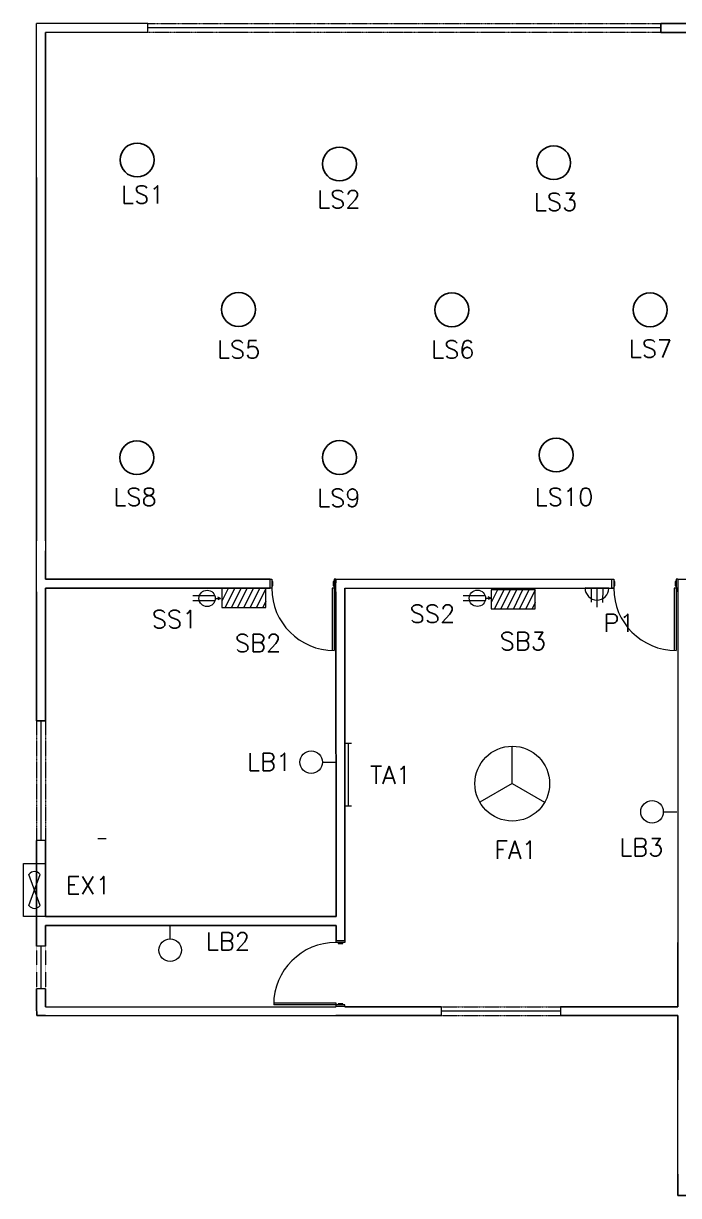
# Model space of a CAD drawing. Header units: millimetres. Extents: x 3577 to 14317, y 335 to 8167.
# Drawn here: x 3577 to 7274, y 1313 to 7926 of the extents above; entities that cross this region are included whole.
import ezdxf

# ---------------------------------------------------------------- set-up
doc = ezdxf.new("R2010")
doc.units = ezdxf.units.MM
doc.linetypes.add('DASHED2', pattern=[0.375, 0.25, -0.125])
doc.linetypes.add('DASHEDX2', pattern=[1.5, 1, -0.5])
doc.layers.add('Legend', color=6, linetype='Continuous')
doc.styles.add('style1', font='txt.shx', dxfattribs={"height": 41})

msp = doc.modelspace()

# ---------------------------------------------------------------- linework, layer by layer
at = {"lineweight": 13}
for p, q in [((4279.9, 7925.8), (3651.7, 7925.8)), ((4279.9, 7875.6), (3702, 7875.6)), ((4279.9, 7875.6), (4279.9, 7925.8)), ((4762.3, 7900.7), (4279.9, 7900.7)), ((5244.8, 7900.7), (4762.3, 7900.7)), ((5727.2, 7900.7), (5244.8, 7900.7)), ((6209.6, 7900.7), (5727.2, 7900.7)), ((6692, 7900.7), (6209.6, 7900.7)), ((7174.5, 7900.7), (6692, 7900.7)), ((3702, 5006.1), (3702, 4950.4)), ((5340.2, 4790), (5390.5, 4790)), ((5340.2, 4719.7), (5340.2, 4769.9)), ((5390.5, 4790), (6908.1, 4790)), ((7270, 4790), (7270, 2739.7)), ((7270, 4790), (7320.2, 4790)), ((4978.6, 4740.3), (4978.6, 4740.3)), ((5390.5, 4739.8), (6908.1, 4739.8)), ((6908.1, 4739.8), (6908.1, 4739.8)), ((7270, 4719.7), (7270, 4739.8)), ((3676.9, 3316.7), (3676.9, 3990.1)), ((3702, 3316.7), (3651.7, 3316.7)), ((3996.3, 3326.9), (4044.6, 3326.9)), ((3702, 2720.5), (3651.7, 2720.5)), ((3676.9, 2479.3), (3676.9, 2720.5)), ((3702, 2479.3), (3651.7, 2479.3)), ((3702, 2377.9), (5340.2, 2377.9)), ((3702, 2327.6), (5340.2, 2327.6)), ((5934.9, 2377.9), (5934.9, 2327.6)), ((6608.3, 2352.8), (5934.9, 2352.8)), ((6608.3, 2377.9), (6608.3, 2327.6)), ((7270, 1433.1), (7270, 1965.8))]:
    msp.add_line(p, q, dxfattribs=at)
at = {"linetype": 'Continuous', "lineweight": 13}
for p, q in [((3651.7, 7056.5), (3651.7, 7925.8)), ((3651.7, 7925.8), (3651.7, 7925.8)), ((3702, 7875.6), (3702, 7056.5)), ((3651.7, 4719.7), (3651.7, 5006.1)), ((4968.5, 4740.3), (4968.5, 4790.6)), ((4968.5, 4790.6), (4978.6, 4790.6)), ((4978.6, 4790.6), (4978.6, 4740.3)), ((4984.6, 4778), (4978.6, 4778)), ((4984.6, 4752.9), (4984.6, 4778)), ((5330.2, 4777.5), (5324.2, 4777.5)), ((5324.2, 4777.5), (5324.2, 4752.3)), ((5340.2, 4790), (5330.2, 4790)), ((5330.2, 4790), (5330.2, 4777.5)), ((5330.2, 4777.5), (5330.2, 4764.9)), ((5330.2, 4764.9), (5330.2, 4752.3)), ((6898.1, 4739.8), (6898.1, 4790)), ((6898.1, 4790), (6908.1, 4790)), ((6908.1, 4790), (6908.1, 4739.8)), ((6914.2, 4777.5), (6908.1, 4777.5)), ((6914.2, 4752.3), (6914.2, 4777.5)), ((7259.9, 4777.5), (7253.9, 4777.5)), ((7253.9, 4777.5), (7253.9, 4752.3)), ((7270, 4790), (7259.9, 4790)), ((7259.9, 4790), (7259.9, 4777.5)), ((7259.9, 4777.5), (7259.9, 4764.9)), ((7259.9, 4764.9), (7259.9, 4752.3)), ((7270, 4790), (7270, 4739.8)), ((4978.6, 4740.3), (4968.5, 4740.3)), ((4978.6, 4752.9), (4984.6, 4752.9)), ((5320.1, 4739.8), (5320.1, 4388.2)), ((5340.2, 4739.8), (5320.1, 4739.8)), ((5324.2, 4752.3), (5330.2, 4752.3)), ((5330.2, 4752.3), (5330.2, 4739.8)), ((5330.2, 4739.8), (5330.2, 4388)), ((6908.1, 4739.8), (6898.1, 4739.8)), ((6908.1, 4752.3), (6914.2, 4752.3)), ((7249.9, 4739.8), (7249.9, 4388.2)), ((7270, 4739.8), (7249.9, 4739.8)), ((7253.9, 4752.3), (7259.9, 4752.3)), ((7259.9, 4752.3), (7259.9, 4739.8)), ((7259.9, 4739.8), (7259.9, 4388)), ((5341, 2750.7), (5391.2, 2750.7)), ((5341, 2740.6), (5341, 2750.7)), ((5391.2, 2740.6), (5341, 2740.6)), ((5353.5, 2740.6), (5353.5, 2734.6)), ((5353.5, 2734.6), (5378.6, 2734.6)), ((5378.6, 2734.6), (5378.6, 2740.6)), ((5391.2, 2750.7), (5391.2, 2740.6)), ((5341, 2388.9), (4989.2, 2388.9)), ((5341, 2398.9), (4989.3, 2398.9)), ((5341, 2378.8), (5341, 2398.9)), ((5353.5, 2388.9), (5341, 2388.9)), ((5378.6, 2394.9), (5353.5, 2394.9)), ((5353.5, 2394.9), (5353.5, 2388.9)), ((5366.1, 2388.9), (5353.5, 2388.9)), ((5378.6, 2388.9), (5366.1, 2388.9)), ((5378.6, 2388.9), (5378.6, 2394.9)), ((5391.2, 2388.9), (5378.6, 2388.9)), ((5391.2, 2378.8), (5391.2, 2388.9)), ((5391.2, 2378.8), (5341, 2378.8))]:
    msp.add_line(p, q, dxfattribs=at)
for p, q in [((3702, 7875.6), (3702, 7155.6)), ((7174.5, 7925.8), (7174.5, 7875.6)), ((7174.5, 7925.8), (7320.2, 7925.8)), ((7174.5, 7875.6), (7320.2, 7875.6)), ((3702, 7155.6), (3702, 7056.5)), ((3651.7, 7056.5), (3651.7, 6332.8)), ((3702, 7056.5), (3702, 6332.8)), ((3651.7, 6332.8), (3651.7, 5006.1)), ((3702, 6332.8), (3702, 5006.1)), ((3702, 4950.4), (3702, 4790.4)), ((4531.2, 4790.4), (3702, 4790.4)), ((4531.2, 4790.4), (4581.4, 4790.4)), ((4581.4, 4790.4), (4631.7, 4790.4)), ((4631.6, 4790.4), (4968.5, 4790.6)), ((5340.2, 4769.9), (5340.2, 4790)), ((3651.7, 4719.7), (3651.7, 3990.1)), ((3702, 4740.1), (3702, 3990.1)), ((4531.2, 4740.1), (3702, 4740.1)), ((4531.2, 4740.1), (4581.4, 4740.1)), ((4581.4, 4740.1), (4631.7, 4740.1)), ((4631.7, 4740.1), (4968.5, 4740.3)), ((5340.9, 2887.1), (5340.2, 4719.7)), ((5390.5, 4739.8), (5390.5, 4719.7)), ((5391.2, 2750.7), (5390.5, 4719.7)), ((3651.7, 3990.1), (3702, 3990.1)), ((3651.7, 3316.7), (3651.7, 3042.6)), ((3702, 3316.7), (3702, 3042.6)), ((3651.7, 3042.6), (3651.7, 2720.5)), ((3702, 2887.1), (3702, 3042.6)), ((3702, 2887.1), (5340.9, 2887.1)), ((3702, 2836.8), (5340.9, 2836.8)), ((3702, 2836.8), (3702, 2720.5)), ((5340.9, 2836.8), (5340.9, 2836.8)), ((5340.9, 2836.8), (5341, 2750.7)), ((7270, 2739.7), (7270, 2377.9)), ((3651.7, 2377.9), (3651.7, 2479.3)), ((3702, 2377.9), (3702, 2479.3)), ((3651.7, 2377.9), (3651.9, 2327.6)), ((3702, 2327.6), (3651.9, 2327.6)), ((5340.2, 2377.9), (5341, 2378.8)), ((5340.2, 2327.6), (5390.5, 2327.6)), ((5390.5, 2377.9), (5391.2, 2378.8)), ((5390.5, 2377.9), (5928.8, 2377.9)), ((5390.5, 2377.9), (5390.5, 2377.9)), ((5390.5, 2327.6), (5934.9, 2327.6)), ((5928.8, 2377.9), (5934.9, 2377.9)), ((6608.3, 2377.9), (7270, 2377.9)), ((6608.3, 2327.6), (7250.2, 2327.6)), ((7250.2, 2327.6), (7270, 2327.6)), ((7270, 1965.8), (7270, 2327.6)), ((7270, 1433.1), (7270, 1362.8)), ((7270, 1362.8), (7270, 1312.5)), ((7320.2, 1312.5), (7270, 1312.5))]:
    msp.add_line(p, q)
at = {"linetype": 'DASHEDX2', "lineweight": 13}
for p, q in [((4279.9, 7925.8), (4762.3, 7925.8)), ((4762.3, 7875.6), (4279.9, 7875.6)), ((4762.3, 7925.8), (5244.8, 7925.8)), ((5244.8, 7875.6), (4762.3, 7875.6)), ((5244.8, 7925.8), (5727.2, 7925.8)), ((5727.2, 7875.6), (5244.8, 7875.6)), ((5727.2, 7925.8), (6209.6, 7925.8)), ((6209.6, 7875.6), (5727.2, 7875.6)), ((6209.6, 7925.8), (6692, 7925.8)), ((6692, 7875.6), (6209.6, 7875.6)), ((6692, 7925.8), (7174.5, 7925.8)), ((7174.5, 7875.6), (6692, 7875.6)), ((3651.7, 3990.1), (3651.7, 3316.7)), ((3702, 3990.1), (3702, 3316.7)), ((5934.9, 2377.9), (6608.3, 2377.9)), ((5934.9, 2327.6), (6608.3, 2327.6))]:
    msp.add_line(p, q, dxfattribs=at)
at = {"color": 5, "lineweight": 13}
for p, q in [((4657.6, 4695.5), (4533.1, 4695.5)), ((4732.2, 4737.6), (4696.8, 4737.6)), ((4696.8, 4737.6), (4696.8, 4631.4)), ((4732.2, 4737.6), (4696.8, 4665.8)), ((4767.6, 4737.6), (4715.2, 4631.4)), ((4767.6, 4737.6), (4732.2, 4737.6)), ((4803, 4737.6), (4750.6, 4631.4)), ((4803, 4737.6), (4767.6, 4737.6)), ((4838.4, 4737.6), (4786, 4631.4)), ((4838.4, 4737.6), (4803, 4737.6)), ((4873.7, 4737.6), (4821.4, 4631.4)), ((4873.7, 4737.6), (4838.4, 4737.6)), ((4909.1, 4737.6), (4856.8, 4631.4)), ((4909.1, 4737.6), (4873.7, 4737.6)), ((4944.5, 4737.6), (4892.2, 4631.4)), ((4944.5, 4737.6), (4909.1, 4737.6)), ((4944.5, 4631.4), (4944.5, 4737.6)), ((6183, 4696.5), (6058.5, 4696.5)), ((6252.5, 4729.7), (6217.1, 4729.7)), ((6217.1, 4729.7), (6217.1, 4623.5)), ((6252.5, 4729.7), (6217.1, 4657.9)), ((6287.9, 4729.7), (6235.5, 4623.5)), ((6287.9, 4729.7), (6252.5, 4729.7)), ((6323.3, 4729.7), (6270.9, 4623.5)), ((6323.3, 4729.7), (6287.9, 4729.7)), ((6358.6, 4729.7), (6306.3, 4623.5)), ((6358.6, 4729.7), (6323.3, 4729.7)), ((6394, 4729.7), (6341.7, 4623.5)), ((6394, 4729.7), (6358.6, 4729.7)), ((6429.4, 4729.7), (6377.1, 4623.5)), ((6429.4, 4729.7), (6394, 4729.7)), ((6464.8, 4729.7), (6412.5, 4623.5)), ((6464.8, 4729.7), (6429.4, 4729.7)), ((6464.8, 4623.5), (6464.8, 4729.7)), ((6880.7, 4738.7), (6746.6, 4740.6)), ((6780.9, 4740.1), (6779.8, 4659.8)), ((6813.6, 4739.6), (6812.1, 4632.4)), ((6846.3, 4739.2), (6845.1, 4658.8)), ((4657.6, 4667.8), (4533.1, 4667.8)), ((4659.7, 4681.6), (4688.5, 4681.6)), ((4688.5, 4681.6), (4673.5, 4688.9)), ((4688.5, 4681.6), (4673.5, 4674.4)), ((4696.8, 4631.4), (4944.5, 4631.4)), ((4944.5, 4665.8), (4927.6, 4631.4)), ((6183, 4668.9), (6058.5, 4668.9)), ((6185.1, 4682.7), (6213.9, 4682.7)), ((6213.9, 4682.7), (6198.9, 4690)), ((6213.9, 4682.7), (6198.9, 4675.4)), ((6464.8, 4657.9), (6447.8, 4623.5)), ((6217.1, 4623.5), (6464.8, 4623.5)), ((5409.6, 3862.8), (5391.2, 3862.8)), ((5409.6, 3862.8), (5409.6, 3510.4)), ((5427.9, 3862.8), (5409.6, 3862.8)), ((6335.3, 3636.7), (6335.3, 3847.8)), ((5264.1, 3758.2), (5340.6, 3758.2)), ((6335.3, 3636.7), (6152.5, 3531.2)), ((6335.3, 3636.7), (6518, 3531.2)), ((5409.6, 3510.4), (5391.2, 3510.4)), ((5427.9, 3510.4), (5409.6, 3510.4)), ((7187.9, 3477.5), (7264.4, 3477.5)), ((3577.2, 2887.1), (3577.2, 3186.6)), ((3577.2, 3186.6), (3702, 3186.6)), ((3702, 3186.6), (3702, 2887.1)), ((3608.4, 2949.5), (3670.8, 3124.2)), ((3670.8, 2949.5), (3608.4, 3124.2)), ((3702, 2887.1), (3577.2, 2887.1)), ((4405.5, 2760.3), (4405.5, 2836.8))]:
    msp.add_line(p, q, dxfattribs=at)
at = {"linetype": 'DASHED2', "lineweight": 13}
for p, q in [((3651.7, 2720.5), (3651.7, 2479.3)), ((3702, 2720.5), (3702, 2479.3))]:
    msp.add_line(p, q, dxfattribs=at)
at = {"color": 5}
for centre in [(4218.5, 7155.6), (5360.3, 7132.9), (6569, 7140), (4791.2, 6311.8), (5994.3, 6309.7), (7113.1, 6309.7), (4217, 5475.6), (5360.3, 5476.6), (6583, 5490.6)]:
    msp.add_circle(centre, 95.6, dxfattribs=at)
at = {"color": 5, "lineweight": 13}
for centre, radius in [((4613.6, 4681.6), 46.1), ((6139, 4682.7), 46.1), ((6335.3, 3636.7), 211), ((5200.4, 3758.2), 63.7), ((7124.2, 3477.5), 63.7), ((4405.5, 2696.6), 63.7)]:
    msp.add_circle(centre, radius, dxfattribs=at)
at = {"linetype": 'Continuous', "lineweight": 13}
for centre, start, end in [((5330.2, 4739.8), 180, 270), ((7259.9, 4739.8), 180, 270), ((5341, 2388.9), 90, 180)]:
    msp.add_arc(centre, 351.8, start, end, dxfattribs=at)
at = {"color": 5, "lineweight": 13}
for centre, radius, start, end in [((6813.6, 4739.6), 67.1, 179.17447, 359.17447), ((3639.6, 3103.2), 37.6, 33.90544, 146.09456), ((3639.6, 2970.4), 37.6, 213.90544, 326.09456)]:
    msp.add_arc(centre, radius, start, end, dxfattribs=at)

# ---------------------------------------------------------------- texts
at = {"layer": 'Legend', "char_height": 100, "width": 307.012, "attachment_point": 1, "style": 'style1'}
for s, insert in [('{\\C7;LS1}', (4128.5, 7010.2)), ('{\\C7;LS2}', (5234.7, 6983.7)), ('{\\C7;LS3}', (6457.9, 6969.1)), ('{\\C7;LS5}', (4669.4, 6136.6)), ('{\\C7;LS6}', (5878, 6136.6)), ('{\\C7;LS7}', (6993.9, 6141.5)), ('{\\C7;LS8}', (4084.6, 5304.2)), ('{\\C7;LS9}', (5234.7, 5299.3)), ('{\\C7;LS10}', (6462.8, 5304.2)), ('{\\C7;SS2}', (5756.5, 4645.2)), ('{\\C7;SS1}', (4301.3, 4614.5)), ('{\\C7;P1}', (6850.1, 4593.6)), ('{\\C7;SB2}', (4770.3, 4479.7)), ('{\\C7;SB3}', (6264.6, 4490.6)), ('{\\C7;LB1}', (4839.4, 3809.5)), ('{\\C7;TA1}', (5532.9, 3734.9)), ('{\\C7;FA1}', (6234.2, 3313.2)), ('{\\C7;LB3}', (6939.5, 3328)), ('{\\C7;EX1}', (3816.5, 3112.8)), ('{\\C7;LB2}', (4607, 2796.6))]:
    msp.add_mtext(s, dxfattribs=dict(at, insert=insert))

doc.saveas('drawing.dxf')
